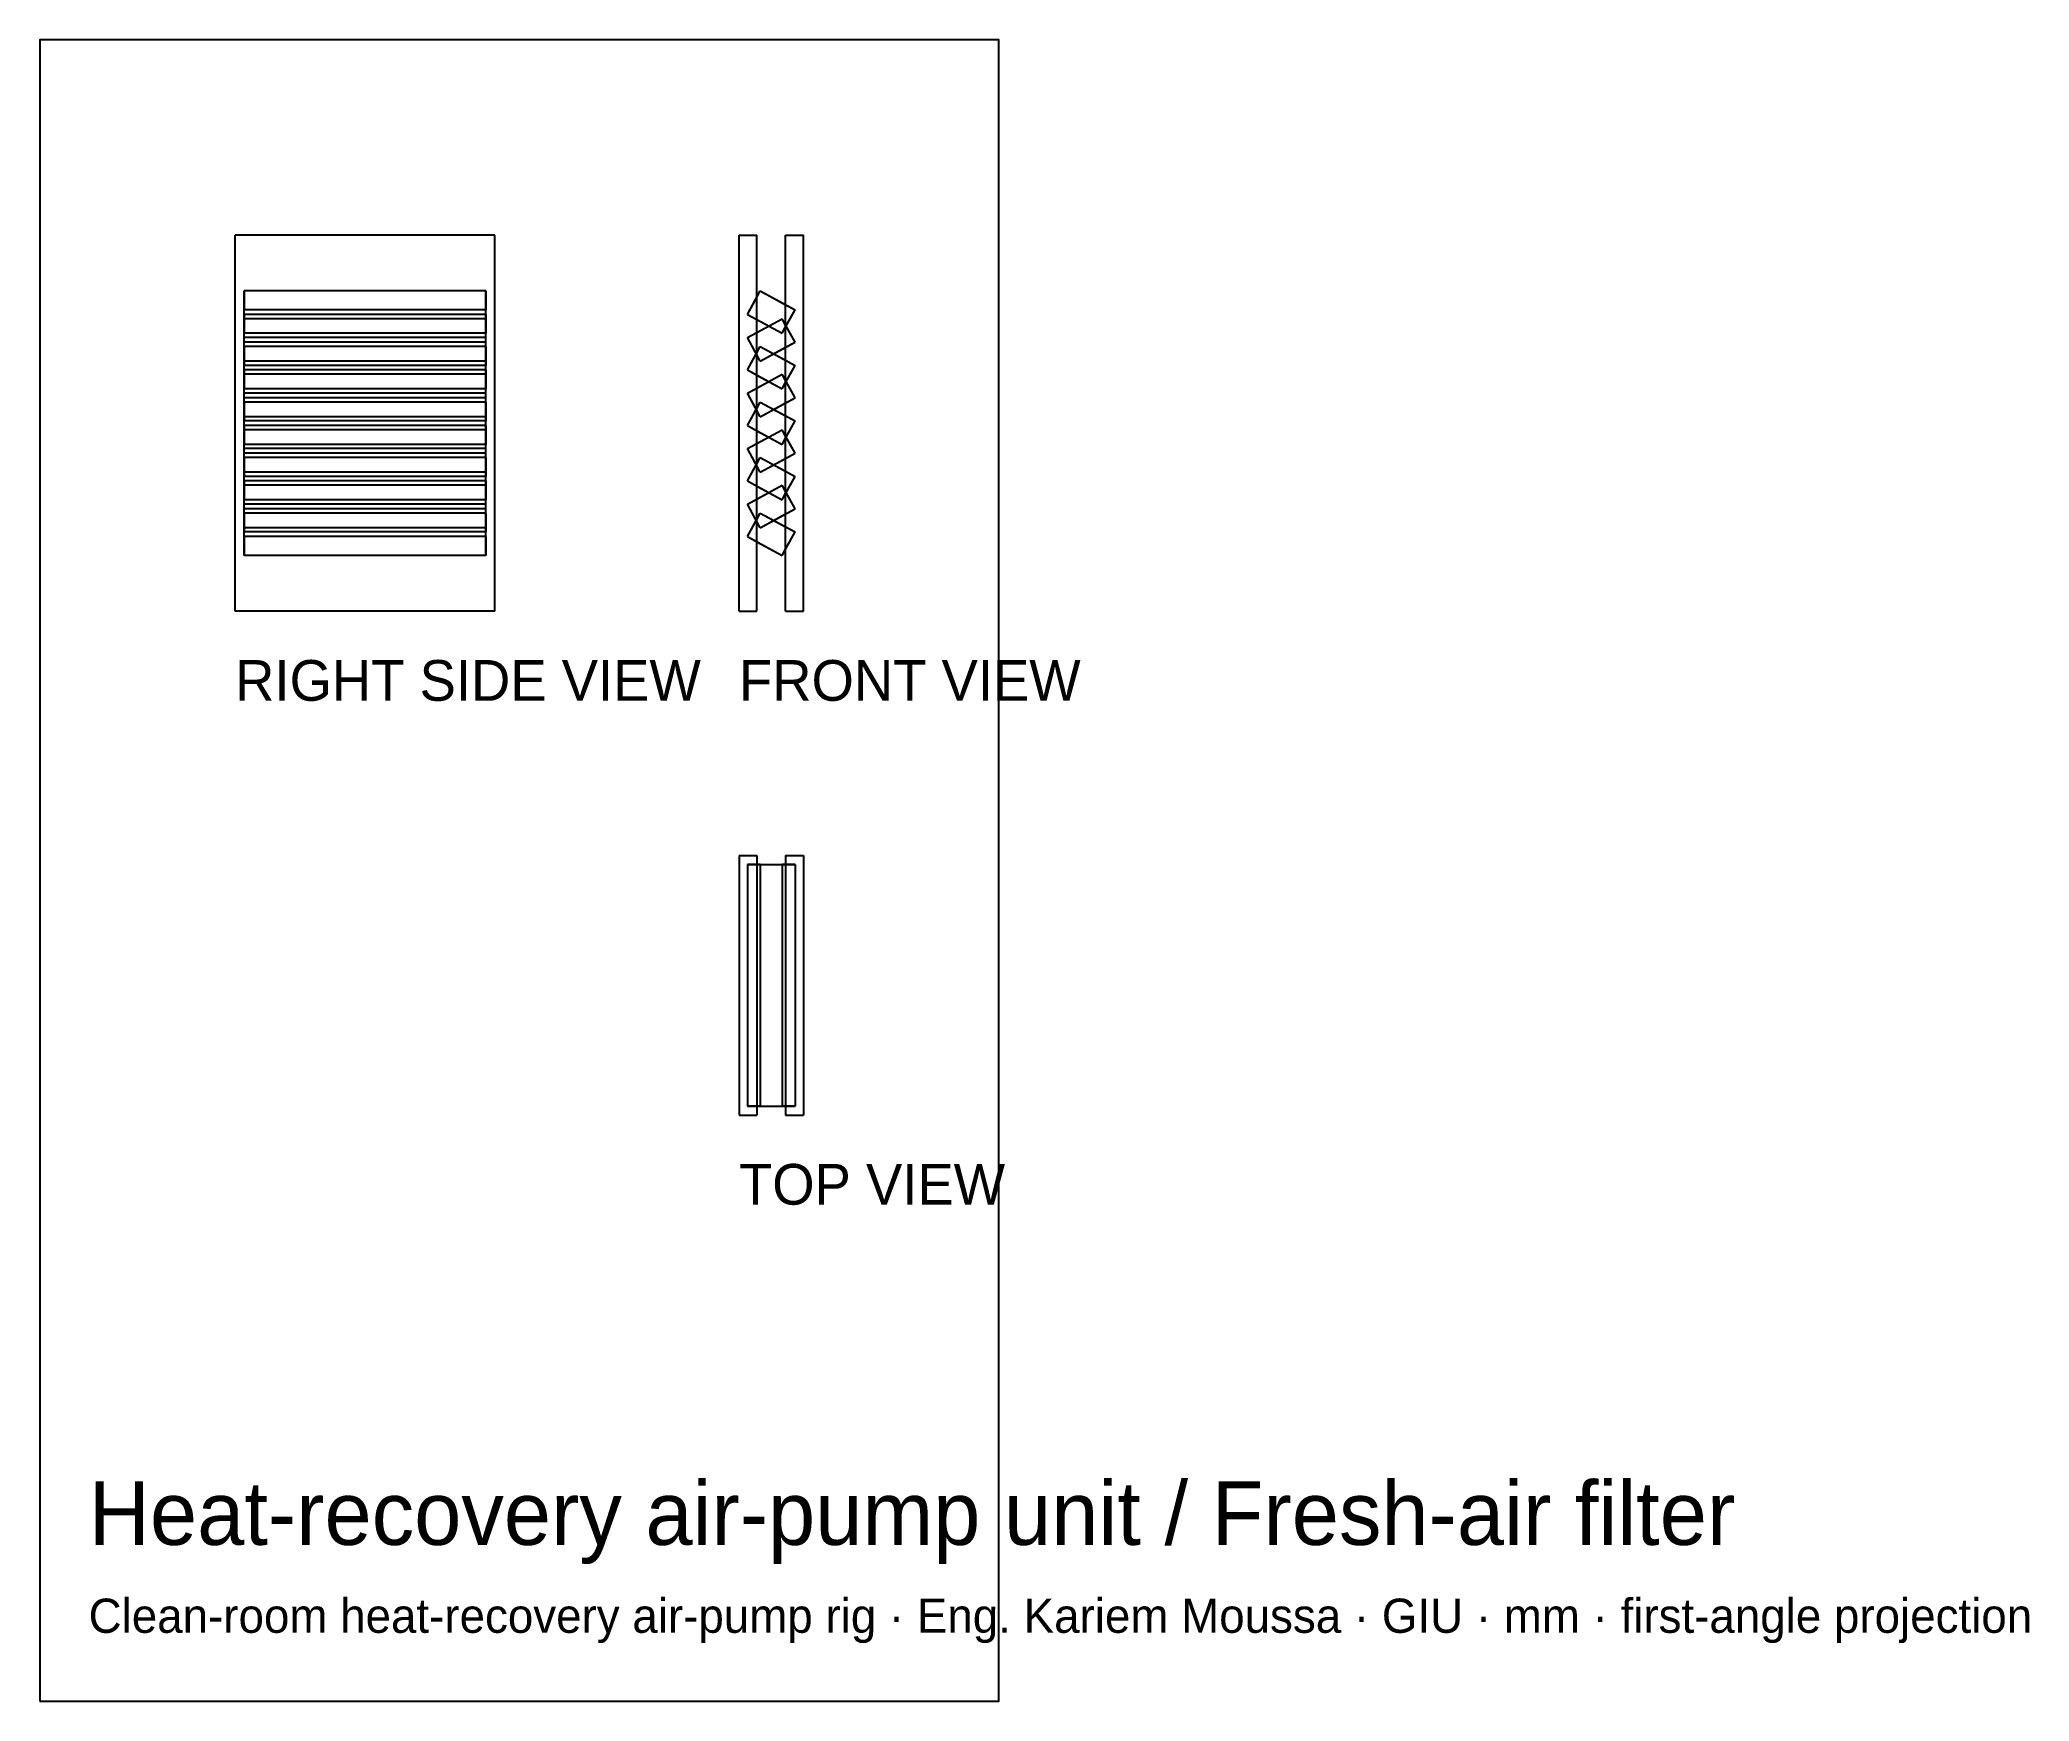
# Model space of a CAD drawing. Header units: millimetres. Extents: x -461 to -339, y -29 to 73.
import ezdxf

# ---------------------------------------------------------------- set-up
doc = ezdxf.new("R2010")
doc.units = ezdxf.units.MM
for name, color, linetype in [('BORDER', 7, 'Continuous'), ('HIDDEN', 8, 'Continuous'), ('TEXT', 5, 'Continuous'), ('VISIBLE', 7, 'Continuous')]:
    doc.layers.add(name, color=color, linetype=linetype)

msp = doc.modelspace()

# ---------------------------------------------------------------- linework, layer by layer
at = {"layer": 'BORDER'}
msp.add_lwpolyline([(-461.33, -28.7), (-402.42, -28.7), (-402.42, 73.35), (-461.33, 73.35)], close=True, dxfattribs=at)
at = {"layer": 'HIDDEN'}
for points in [[(-433.38, 61.35), (-449.33, 61.35)], [(-449.33, 38.25), (-449.33, 61.35)], [(-433.38, 61.35), (-449.33, 61.35)], [(-449.33, 38.25), (-449.33, 61.35)], [(-433.38, 61.35), (-449.33, 61.35)], [(-449.33, 38.25), (-449.33, 61.35)], [(-433.38, 38.25), (-433.38, 61.35)], [(-433.38, 38.25), (-433.38, 61.35)], [(-433.38, 38.25), (-433.38, 61.35)], [(-418.38, 61.35), (-417.28, 61.35)], [(-418.38, 38.25), (-418.38, 61.35)], [(-417.28, 38.25), (-417.28, 61.35)], [(-415.52, 61.35), (-414.42, 61.35)], [(-415.52, 38.25), (-415.52, 61.35)], [(-414.42, 38.25), (-414.42, 61.35)], [(-448.78, 57.92), (-448.78, 56.76)], [(-433.93, 57.92), (-448.78, 57.92)], [(-448.78, 56.48), (-448.78, 57.92)], [(-433.93, 57.92), (-433.93, 56.76)], [(-433.93, 56.48), (-433.93, 57.92)], [(-417.86, 56.48), (-417.07, 57.92)], [(-417.86, 56.48), (-417.28, 57.53)], [(-417.07, 57.92), (-414.94, 56.76)], [(-433.93, 56.76), (-448.78, 56.76)], [(-448.78, 55.32), (-448.78, 56.76)], [(-448.78, 56.48), (-448.78, 55.32)], [(-433.93, 56.48), (-448.78, 56.48)], [(-448.78, 55.06), (-448.78, 56.22)], [(-433.93, 56.22), (-448.78, 56.22)], [(-448.78, 54.77), (-448.78, 56.22)], [(-433.93, 55.32), (-433.93, 56.76)], [(-433.93, 56.48), (-433.93, 55.32)], [(-433.93, 55.06), (-433.93, 56.22)], [(-433.93, 54.77), (-433.93, 56.22)], [(-417.86, 56.48), (-417.28, 56.16)], [(-417.86, 56.48), (-415.73, 55.32)], [(-417.86, 55.06), (-415.73, 56.22)], [(-415.73, 55.32), (-414.94, 56.76)], [(-414.94, 54.77), (-415.73, 56.22)], [(-415.52, 57.08), (-414.94, 56.76)], [(-415.52, 55.71), (-414.94, 56.76)], [(-433.93, 55.32), (-448.78, 55.32)], [(-433.93, 55.06), (-448.78, 55.06)], [(-448.78, 53.61), (-448.78, 55.06)], [(-433.93, 53.61), (-433.93, 55.06)], [(-417.86, 55.06), (-417.28, 55.37)], [(-417.07, 53.61), (-417.86, 55.06)], [(-417.28, 54), (-417.86, 55.06)], [(-414.94, 54.77), (-415.52, 55.83)], [(-448.78, 53.61), (-448.78, 54.77)], [(-433.93, 54.77), (-448.78, 54.77)], [(-448.78, 54.51), (-448.78, 53.35)], [(-433.93, 54.51), (-448.78, 54.51)], [(-448.78, 53.07), (-448.78, 54.51)], [(-433.93, 53.61), (-433.93, 54.77)], [(-433.93, 54.51), (-433.93, 53.35)], [(-433.93, 53.07), (-433.93, 54.51)], [(-417.86, 53.07), (-417.07, 54.51)], [(-417.86, 53.07), (-417.28, 54.12)], [(-417.07, 53.61), (-414.94, 54.77)], [(-417.07, 54.51), (-414.94, 53.35)], [(-415.52, 54.46), (-414.94, 54.77)], [(-433.93, 53.61), (-448.78, 53.61)], [(-433.93, 53.35), (-448.78, 53.35)], [(-448.78, 51.91), (-448.78, 53.35)], [(-448.78, 53.07), (-448.78, 51.91)], [(-433.93, 53.07), (-448.78, 53.07)], [(-448.78, 51.65), (-448.78, 52.81)], [(-433.93, 52.81), (-448.78, 52.81)], [(-448.78, 51.36), (-448.78, 52.81)], [(-433.93, 51.91), (-433.93, 53.35)], [(-433.93, 53.07), (-433.93, 51.91)], [(-433.93, 51.65), (-433.93, 52.81)], [(-433.93, 51.36), (-433.93, 52.81)], [(-417.86, 53.07), (-417.28, 52.75)], [(-417.86, 53.07), (-415.73, 51.91)], [(-417.86, 51.65), (-415.73, 52.81)], [(-415.73, 51.91), (-414.94, 53.35)], [(-414.94, 51.36), (-415.73, 52.81)], [(-415.52, 53.67), (-414.94, 53.35)], [(-415.52, 52.3), (-414.94, 53.35)], [(-433.93, 51.91), (-448.78, 51.91)], [(-433.93, 51.65), (-448.78, 51.65)], [(-448.78, 50.2), (-448.78, 51.65)], [(-448.78, 50.2), (-448.78, 51.36)], [(-433.93, 51.36), (-448.78, 51.36)], [(-433.93, 50.2), (-433.93, 51.65)], [(-433.93, 50.2), (-433.93, 51.36)], [(-417.86, 51.65), (-417.28, 51.96)], [(-417.07, 50.2), (-417.86, 51.65)], [(-417.28, 50.59), (-417.86, 51.65)], [(-417.07, 50.2), (-414.94, 51.36)], [(-414.94, 51.36), (-415.52, 52.42)], [(-415.52, 51.05), (-414.94, 51.36)], [(-448.78, 51.1), (-448.78, 49.94)], [(-433.93, 51.1), (-448.78, 51.1)], [(-448.78, 49.66), (-448.78, 51.1)], [(-433.93, 50.2), (-448.78, 50.2)], [(-433.93, 51.1), (-433.93, 49.94)], [(-433.93, 49.66), (-433.93, 51.1)], [(-417.86, 49.66), (-417.07, 51.1)], [(-417.86, 49.66), (-417.28, 50.71)], [(-417.07, 51.1), (-414.94, 49.94)], [(-415.52, 50.26), (-414.94, 49.94)], [(-433.93, 49.94), (-448.78, 49.94)], [(-448.78, 48.5), (-448.78, 49.94)], [(-448.78, 49.66), (-448.78, 48.5)], [(-433.93, 49.66), (-448.78, 49.66)], [(-448.78, 48.24), (-448.78, 49.4)], [(-433.93, 49.4), (-448.78, 49.4)], [(-448.78, 47.95), (-448.78, 49.4)], [(-433.93, 48.5), (-433.93, 49.94)], [(-433.93, 49.66), (-433.93, 48.5)], [(-433.93, 48.24), (-433.93, 49.4)], [(-433.93, 47.95), (-433.93, 49.4)], [(-417.86, 49.66), (-417.28, 49.34)], [(-417.86, 49.66), (-415.73, 48.5)], [(-417.86, 48.24), (-415.73, 49.4)], [(-415.73, 48.5), (-414.94, 49.94)], [(-414.94, 47.95), (-415.73, 49.4)], [(-415.52, 48.89), (-414.94, 49.94)], [(-414.94, 47.95), (-415.52, 49.01)], [(-433.93, 48.5), (-448.78, 48.5)], [(-433.93, 48.24), (-448.78, 48.24)], [(-448.78, 46.79), (-448.78, 48.24)], [(-448.78, 46.79), (-448.78, 47.95)], [(-433.93, 47.95), (-448.78, 47.95)], [(-448.78, 47.69), (-448.78, 46.53)], [(-433.93, 47.69), (-448.78, 47.69)], [(-448.78, 46.25), (-448.78, 47.69)], [(-433.93, 46.79), (-433.93, 48.24)], [(-433.93, 46.79), (-433.93, 47.95)], [(-433.93, 47.69), (-433.93, 46.53)], [(-433.93, 46.25), (-433.93, 47.69)], [(-417.86, 48.24), (-417.28, 48.55)], [(-417.07, 46.79), (-417.86, 48.24)], [(-417.28, 47.18), (-417.86, 48.24)], [(-417.86, 46.25), (-417.07, 47.69)], [(-417.07, 46.79), (-414.94, 47.95)], [(-417.07, 47.69), (-414.94, 46.53)], [(-415.52, 47.64), (-414.94, 47.95)], [(-433.93, 46.79), (-448.78, 46.79)], [(-433.93, 46.53), (-448.78, 46.53)], [(-448.78, 45.09), (-448.78, 46.53)], [(-433.93, 45.09), (-433.93, 46.53)], [(-417.86, 46.25), (-417.28, 47.3)], [(-415.73, 45.09), (-414.94, 46.53)], [(-415.52, 46.85), (-414.94, 46.53)], [(-415.52, 45.48), (-414.94, 46.53)], [(-448.78, 46.25), (-448.78, 45.09)], [(-433.93, 46.25), (-448.78, 46.25)], [(-448.78, 44.83), (-448.78, 45.99)], [(-433.93, 45.99), (-448.78, 45.99)], [(-448.78, 44.54), (-448.78, 45.99)], [(-433.93, 46.25), (-433.93, 45.09)], [(-433.93, 44.83), (-433.93, 45.99)], [(-433.93, 44.54), (-433.93, 45.99)], [(-417.86, 46.25), (-417.28, 45.93)], [(-417.86, 46.25), (-415.73, 45.09)], [(-417.86, 44.83), (-415.73, 45.99)], [(-414.94, 44.54), (-415.73, 45.99)], [(-414.94, 44.54), (-415.52, 45.6)], [(-433.93, 45.09), (-448.78, 45.09)], [(-433.93, 44.83), (-448.78, 44.83)], [(-448.78, 43.38), (-448.78, 44.83)], [(-448.78, 43.38), (-448.78, 44.54)], [(-433.93, 44.54), (-448.78, 44.54)], [(-448.78, 44.28), (-448.78, 43.12)], [(-433.93, 44.28), (-448.78, 44.28)], [(-448.78, 42.84), (-448.78, 44.28)], [(-433.93, 43.38), (-433.93, 44.83)], [(-433.93, 43.38), (-433.93, 44.54)], [(-433.93, 44.28), (-433.93, 43.12)], [(-433.93, 42.84), (-433.93, 44.28)], [(-417.86, 44.83), (-417.28, 45.14)], [(-417.07, 43.38), (-417.86, 44.83)], [(-417.28, 43.77), (-417.86, 44.83)], [(-417.86, 42.84), (-417.07, 44.28)], [(-417.07, 43.38), (-414.94, 44.54)], [(-417.07, 44.28), (-414.94, 43.12)], [(-415.52, 44.23), (-414.94, 44.54)], [(-433.93, 43.38), (-448.78, 43.38)], [(-433.93, 43.12), (-448.78, 43.12)], [(-448.78, 41.68), (-448.78, 43.12)], [(-448.78, 42.84), (-448.78, 41.68)], [(-433.93, 42.84), (-448.78, 42.84)], [(-433.93, 41.68), (-433.93, 43.12)], [(-433.93, 42.84), (-433.93, 41.68)], [(-417.86, 42.84), (-417.28, 43.89)], [(-417.86, 42.84), (-417.28, 42.52)], [(-417.86, 42.84), (-415.73, 41.68)], [(-415.73, 41.68), (-414.94, 43.12)], [(-415.52, 43.44), (-414.94, 43.12)], [(-415.52, 42.07), (-414.94, 43.12)], [(-433.93, 41.68), (-448.78, 41.68)], [(-433.38, 38.25), (-449.33, 38.25)], [(-433.38, 38.25), (-449.33, 38.25)], [(-433.38, 38.25), (-449.33, 38.25)], [(-418.38, 38.25), (-417.28, 38.25)], [(-415.52, 38.25), (-414.42, 38.25)], [(-418.38, 23.25), (-417.28, 23.25)], [(-418.38, 23.25), (-418.38, 7.3)], [(-417.28, 23.25), (-417.28, 7.3)], [(-415.52, 23.25), (-414.42, 23.25)], [(-415.52, 23.25), (-415.52, 7.3)], [(-414.42, 23.25), (-414.42, 7.3)], [(-417.86, 22.7), (-415.73, 22.7)], [(-417.86, 22.7), (-417.07, 22.7)], [(-417.86, 22.7), (-417.86, 7.85)], [(-417.86, 22.7), (-415.73, 22.7)], [(-417.07, 22.7), (-417.86, 22.7)], [(-417.86, 22.7), (-417.86, 7.85)], [(-417.86, 22.7), (-415.73, 22.7)], [(-417.86, 22.7), (-417.07, 22.7)], [(-417.86, 22.7), (-417.86, 7.85)], [(-417.86, 22.7), (-415.73, 22.7)], [(-417.07, 22.7), (-417.86, 22.7)], [(-417.86, 22.7), (-417.86, 7.85)], [(-417.86, 22.7), (-415.73, 22.7)], [(-417.86, 22.7), (-417.07, 22.7)], [(-417.86, 22.7), (-417.86, 7.85)], [(-417.86, 22.7), (-415.73, 22.7)], [(-417.07, 22.7), (-417.86, 22.7)], [(-417.86, 22.7), (-417.86, 7.85)], [(-417.86, 22.7), (-415.73, 22.7)], [(-417.86, 22.7), (-417.07, 22.7)], [(-417.86, 22.7), (-417.86, 7.85)], [(-417.86, 22.7), (-415.73, 22.7)], [(-417.07, 22.7), (-417.86, 22.7)], [(-417.86, 22.7), (-417.86, 7.85)], [(-417.86, 22.7), (-415.73, 22.7)], [(-417.86, 22.7), (-417.28, 22.7)], [(-417.86, 22.7), (-417.86, 7.85)], [(-417.07, 22.7), (-414.94, 22.7)], [(-417.07, 22.7), (-417.07, 7.85)], [(-417.07, 22.7), (-414.94, 22.7)], [(-417.07, 22.7), (-417.07, 7.85)], [(-417.07, 22.7), (-414.94, 22.7)], [(-417.07, 22.7), (-417.07, 7.85)], [(-417.07, 22.7), (-414.94, 22.7)], [(-417.07, 22.7), (-417.07, 7.85)], [(-417.07, 22.7), (-414.94, 22.7)], [(-417.07, 22.7), (-417.07, 7.85)], [(-417.07, 22.7), (-414.94, 22.7)], [(-417.07, 22.7), (-417.07, 7.85)], [(-417.07, 22.7), (-414.94, 22.7)], [(-417.07, 22.7), (-417.07, 7.85)], [(-417.07, 22.7), (-414.94, 22.7)], [(-417.07, 22.7), (-417.07, 7.85)], [(-415.73, 22.7), (-414.94, 22.7)], [(-415.73, 22.7), (-415.73, 7.85)], [(-414.94, 22.7), (-415.73, 22.7)], [(-415.73, 22.7), (-415.73, 7.85)], [(-415.73, 22.7), (-414.94, 22.7)], [(-415.73, 22.7), (-415.73, 7.85)], [(-414.94, 22.7), (-415.73, 22.7)], [(-415.73, 22.7), (-415.73, 7.85)], [(-415.73, 22.7), (-414.94, 22.7)], [(-415.73, 22.7), (-415.73, 7.85)], [(-414.94, 22.7), (-415.73, 22.7)], [(-415.73, 22.7), (-415.73, 7.85)], [(-415.73, 22.7), (-414.94, 22.7)], [(-415.73, 22.7), (-415.73, 7.85)], [(-414.94, 22.7), (-415.73, 22.7)], [(-415.73, 22.7), (-415.73, 7.85)], [(-415.73, 22.7), (-414.94, 22.7)], [(-415.73, 22.7), (-415.73, 7.85)], [(-415.52, 22.7), (-414.94, 22.7)], [(-414.94, 22.7), (-414.94, 7.85)], [(-414.94, 22.7), (-414.94, 7.85)], [(-414.94, 22.7), (-414.94, 7.85)], [(-414.94, 22.7), (-414.94, 7.85)], [(-414.94, 22.7), (-414.94, 7.85)], [(-414.94, 22.7), (-414.94, 7.85)], [(-414.94, 22.7), (-414.94, 7.85)], [(-414.94, 22.7), (-414.94, 7.85)], [(-414.94, 22.7), (-414.94, 7.85)], [(-417.86, 7.85), (-415.73, 7.85)], [(-417.86, 7.85), (-417.07, 7.85)], [(-417.86, 7.85), (-415.73, 7.85)], [(-417.07, 7.85), (-417.86, 7.85)], [(-417.86, 7.85), (-415.73, 7.85)], [(-417.86, 7.85), (-417.07, 7.85)], [(-417.86, 7.85), (-415.73, 7.85)], [(-417.07, 7.85), (-417.86, 7.85)], [(-417.86, 7.85), (-415.73, 7.85)], [(-417.86, 7.85), (-417.07, 7.85)], [(-417.86, 7.85), (-415.73, 7.85)], [(-417.07, 7.85), (-417.86, 7.85)], [(-417.86, 7.85), (-415.73, 7.85)], [(-417.86, 7.85), (-417.07, 7.85)], [(-417.86, 7.85), (-415.73, 7.85)], [(-417.07, 7.85), (-417.86, 7.85)], [(-417.86, 7.85), (-415.73, 7.85)], [(-417.86, 7.85), (-417.28, 7.85)], [(-417.07, 7.85), (-414.94, 7.85)], [(-417.07, 7.85), (-414.94, 7.85)], [(-417.07, 7.85), (-414.94, 7.85)], [(-417.07, 7.85), (-414.94, 7.85)], [(-417.07, 7.85), (-414.94, 7.85)], [(-417.07, 7.85), (-414.94, 7.85)], [(-417.07, 7.85), (-414.94, 7.85)], [(-417.07, 7.85), (-414.94, 7.85)], [(-415.73, 7.85), (-414.94, 7.85)], [(-414.94, 7.85), (-415.73, 7.85)], [(-415.73, 7.85), (-414.94, 7.85)], [(-414.94, 7.85), (-415.73, 7.85)], [(-415.73, 7.85), (-414.94, 7.85)], [(-414.94, 7.85), (-415.73, 7.85)], [(-415.73, 7.85), (-414.94, 7.85)], [(-414.94, 7.85), (-415.73, 7.85)], [(-415.73, 7.85), (-414.94, 7.85)], [(-415.52, 7.85), (-414.94, 7.85)], [(-418.38, 7.3), (-417.28, 7.3)], [(-415.52, 7.3), (-414.42, 7.3)]]:
    msp.add_lwpolyline(points, dxfattribs=at)
at = {"layer": 'VISIBLE'}
for points in [[(-433.38, 61.35), (-449.33, 61.35)], [(-449.33, 38.25), (-449.33, 61.35)], [(-433.38, 38.25), (-433.38, 61.35)], [(-418.38, 61.35), (-417.28, 61.35)], [(-418.38, 38.25), (-418.38, 61.35)], [(-417.28, 38.25), (-417.28, 61.35)], [(-415.52, 61.35), (-414.42, 61.35)], [(-415.52, 38.25), (-415.52, 61.35)], [(-414.42, 38.25), (-414.42, 61.35)], [(-417.28, 57.53), (-417.07, 57.92)], [(-417.07, 57.92), (-415.52, 57.08)], [(-417.28, 55.37), (-415.73, 56.22)], [(-415.52, 55.83), (-415.73, 56.22)], [(-417.28, 56.16), (-415.73, 55.32)], [(-415.73, 55.32), (-415.52, 55.71)], [(-417.28, 54.12), (-417.07, 54.51)], [(-417.07, 53.61), (-417.28, 54)], [(-417.07, 54.51), (-415.52, 53.67)], [(-417.07, 53.61), (-415.52, 54.46)], [(-417.28, 51.96), (-415.73, 52.81)], [(-417.28, 52.75), (-415.73, 51.91)], [(-415.52, 52.42), (-415.73, 52.81)], [(-415.73, 51.91), (-415.52, 52.3)], [(-417.28, 50.71), (-417.07, 51.1)], [(-417.07, 50.2), (-417.28, 50.59)], [(-417.07, 51.1), (-415.52, 50.26)], [(-417.07, 50.2), (-415.52, 51.05)], [(-417.28, 48.55), (-415.73, 49.4)], [(-417.28, 49.34), (-415.73, 48.5)], [(-415.52, 49.01), (-415.73, 49.4)], [(-415.73, 48.5), (-415.52, 48.89)], [(-417.28, 47.3), (-417.07, 47.69)], [(-417.07, 47.69), (-415.52, 46.85)], [(-417.07, 46.79), (-417.28, 47.18)], [(-417.07, 46.79), (-415.52, 47.64)], [(-417.28, 45.14), (-415.73, 45.99)], [(-417.28, 45.93), (-415.73, 45.09)], [(-415.52, 45.6), (-415.73, 45.99)], [(-415.73, 45.09), (-415.52, 45.48)], [(-417.28, 43.89), (-417.07, 44.28)], [(-417.07, 44.28), (-415.52, 43.44)], [(-417.07, 43.38), (-415.52, 44.23)], [(-417.07, 43.38), (-417.28, 43.77)], [(-417.28, 42.52), (-415.73, 41.68)], [(-415.73, 41.68), (-415.52, 42.07)], [(-433.38, 38.25), (-449.33, 38.25)], [(-418.38, 38.25), (-417.28, 38.25)], [(-415.52, 38.25), (-414.42, 38.25)], [(-418.38, 23.25), (-417.28, 23.25)], [(-418.38, 23.25), (-418.38, 7.3)], [(-417.28, 23.25), (-417.28, 7.3)], [(-415.52, 23.25), (-414.42, 23.25)], [(-415.52, 23.25), (-415.52, 7.3)], [(-414.42, 23.25), (-414.42, 7.3)], [(-417.28, 22.7), (-417.07, 22.7)], [(-417.07, 22.7), (-415.52, 22.7)], [(-417.07, 22.7), (-417.07, 7.85)], [(-417.28, 7.85), (-417.07, 7.85)], [(-417.07, 7.85), (-415.52, 7.85)], [(-418.38, 7.3), (-417.28, 7.3)], [(-415.52, 7.3), (-414.42, 7.3)]]:
    msp.add_lwpolyline(points, dxfattribs=at)

# ---------------------------------------------------------------- texts
at = {"layer": 'TEXT'}
for s, height, p in [('RIGHT SIDE VIEW', 2.5, (-449.33, 32.75)), ('FRONT VIEW', 2.5, (-418.38, 32.75)), ('TOP VIEW', 2.5, (-418.38, 1.8)), ('Heat-recovery air-pump unit / Fresh-air filter', 3.9, (-458.33, -19.1)), ('Clean-room heat-recovery air-pump rig · Eng. Kariem Moussa · GIU · mm · first-angle projection', 2.1, (-458.33, -24.5))]:
    msp.add_text(s, height=height, dxfattribs=at).set_placement(p)

doc.saveas('drawing.dxf')
